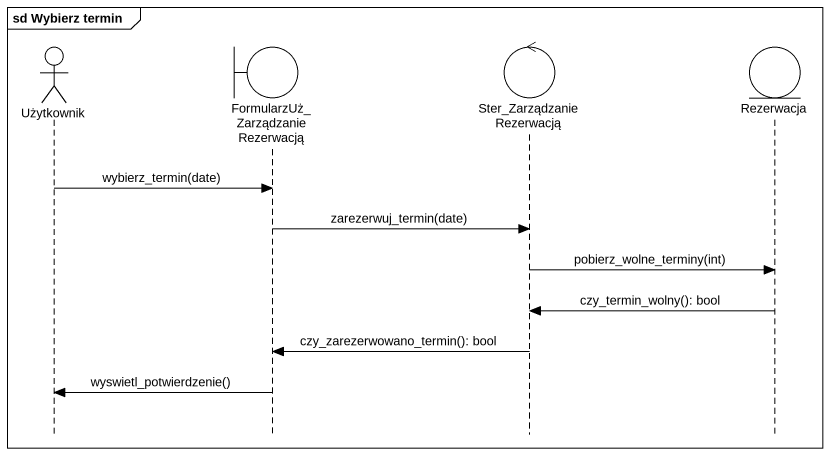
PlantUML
@startuml
mainframe sd Wybierz termin
hide footbox
actor Użytkownik
boundary "FormularzUż_ZarządzanieRezerwacją" as FormularzUż
control Ster_ZarządzanieRezerwacją
entity Rezerwacja

Użytkownik -> FormularzUż : wybierz_termin(date)
FormularzUż -> Ster_ZarządzanieRezerwacją : zarezerwuj_termin(date)
Ster_ZarządzanieRezerwacją -> Rezerwacja : pobierz_wolne_terminy(int)
Rezerwacja -> Ster_ZarządzanieRezerwacją : czy_termin_wolny(): bool
Ster_ZarządzanieRezerwacją -> FormularzUż : czy_zarezerwowano_termin(): bool
FormularzUż -> Użytkownik : wyswietl_potwierdzenie()
@enduml
